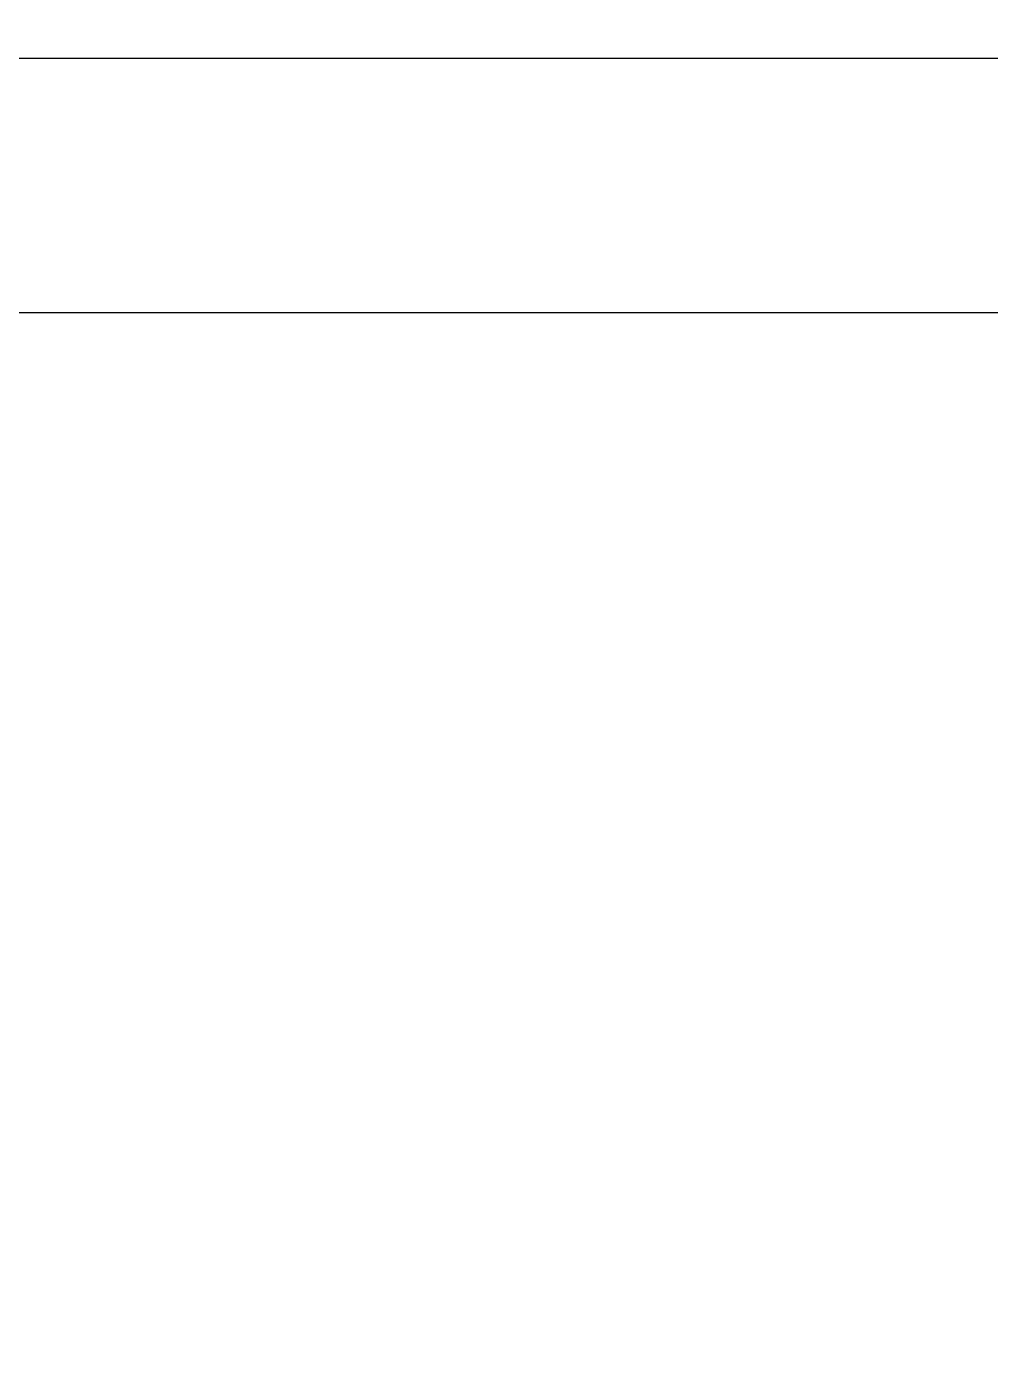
# Model space of a CAD drawing. Extents: x -8792 to 174344, y -43961 to 62816.
# Drawn here: x 19452 to 19946, y -9959 to -9279 of the extents above; entities that cross this region are included whole.
import ezdxf
from ezdxf.xclip import XClip

# ---------------------------------------------------------------- set-up
doc = ezdxf.new("R2010")
doc.units = 0
doc.header["$LTSCALE"] = 50
doc.header["$XCLIPFRAME"] = 0
doc.linetypes.add('DOT2', pattern=[0.125, 0, -0.125])
for name, color, linetype in [('2-会议墙身$0$000-灯膜', 4, 'Continuous'), ('A-FLOR-OTLN', 4, 'DOT2'), ('吊顶', 7, 'Continuous')]:
    doc.layers.add(name, color=color, linetype=linetype)

# ---------------------------------------------------------------- blocks, each defined once
blk = doc.blocks.new('A$Cbd8d7c8c')
at = {"layer": 'A-FLOR-OTLN', "color": 8}
blk.add_lwpolyline([(-22721.25, -15689.87), (-43719.42, -33393.16, 0.413756), (-43991.61, -36560.98, 0.189672), (122158.17, -126683.04, 0.414786), (124666.02, -124719.49), (133885.17, -48361.88, 0.379931), (116453.25, -23207.95, 0.236452)], format="xyb", dxfattribs=at)
at = {"layer": '吊顶', "const_width": 3}
blk.add_lwpolyline([(36525.16, -42886.24, 0.056654), (31389.8, -41079.32), (30859.09, -40957.78, -0.112536), (21289.45, -36343.72, -0.028917), (3039.01, -19971.01, 0.413532), (-633.62, -19953.38), (-31397.94, -50352.84, 0.414781), (-31416.33, -54033.31, 0.170492), (123964.28, -129414.71, 0.412564), (126841.18, -127143.22), (136317.5, -48655.55, 1.269195), (87076.8, -54393.32)], format="xyb", dxfattribs=at)
blk = doc.blocks.new('GRER')
at = {"color": 8, "ltscale": 10}
blk.add_lwpolyline([(-350, -919.89), (-9905.53, -919.89)], dxfattribs=at)
at = {"layer": '2-会议墙身$0$000-灯膜'}
blk.add_line((-4675.08, -1050, 0), (-1029.72, -1050, 0), dxfattribs=at)

msp = doc.modelspace()

# ---------------------------------------------------------------- block references
at = {"ltscale": 10}
ref = msp.add_blockref('A$Cbd8d7c8c', (-20242.468, 78224.561), dxfattribs=at)
XClip(ref).set_block_clipping_path([(33737.5024453482, -58253.8739175466), (58527.5008306247, -28195.842069268)])
ref = msp.add_blockref('A$Cbd8d7c8c', (22321.982, 94074.685), dxfattribs=at)
XClip(ref).set_block_clipping_path([(76291.0063025201, -72283.9918497168), (103268.9259821397, -47877.3086105986)])
ref = msp.add_blockref('GRER', (22861.041, -8375.091))
XClip(ref).set_block_clipping_path([(-5612.0066281782, -2679.7201561243), (-3701.9913236134, 1634.0470836415)])
ref = msp.add_blockref('GRER', (21199.507, -8375.091))
XClip(ref).set_block_clipping_path([(-2002.5017468249, -2670.9529163587), (939.5273157459, 1634.0470836415)])

doc.saveas('drawing.dxf')
